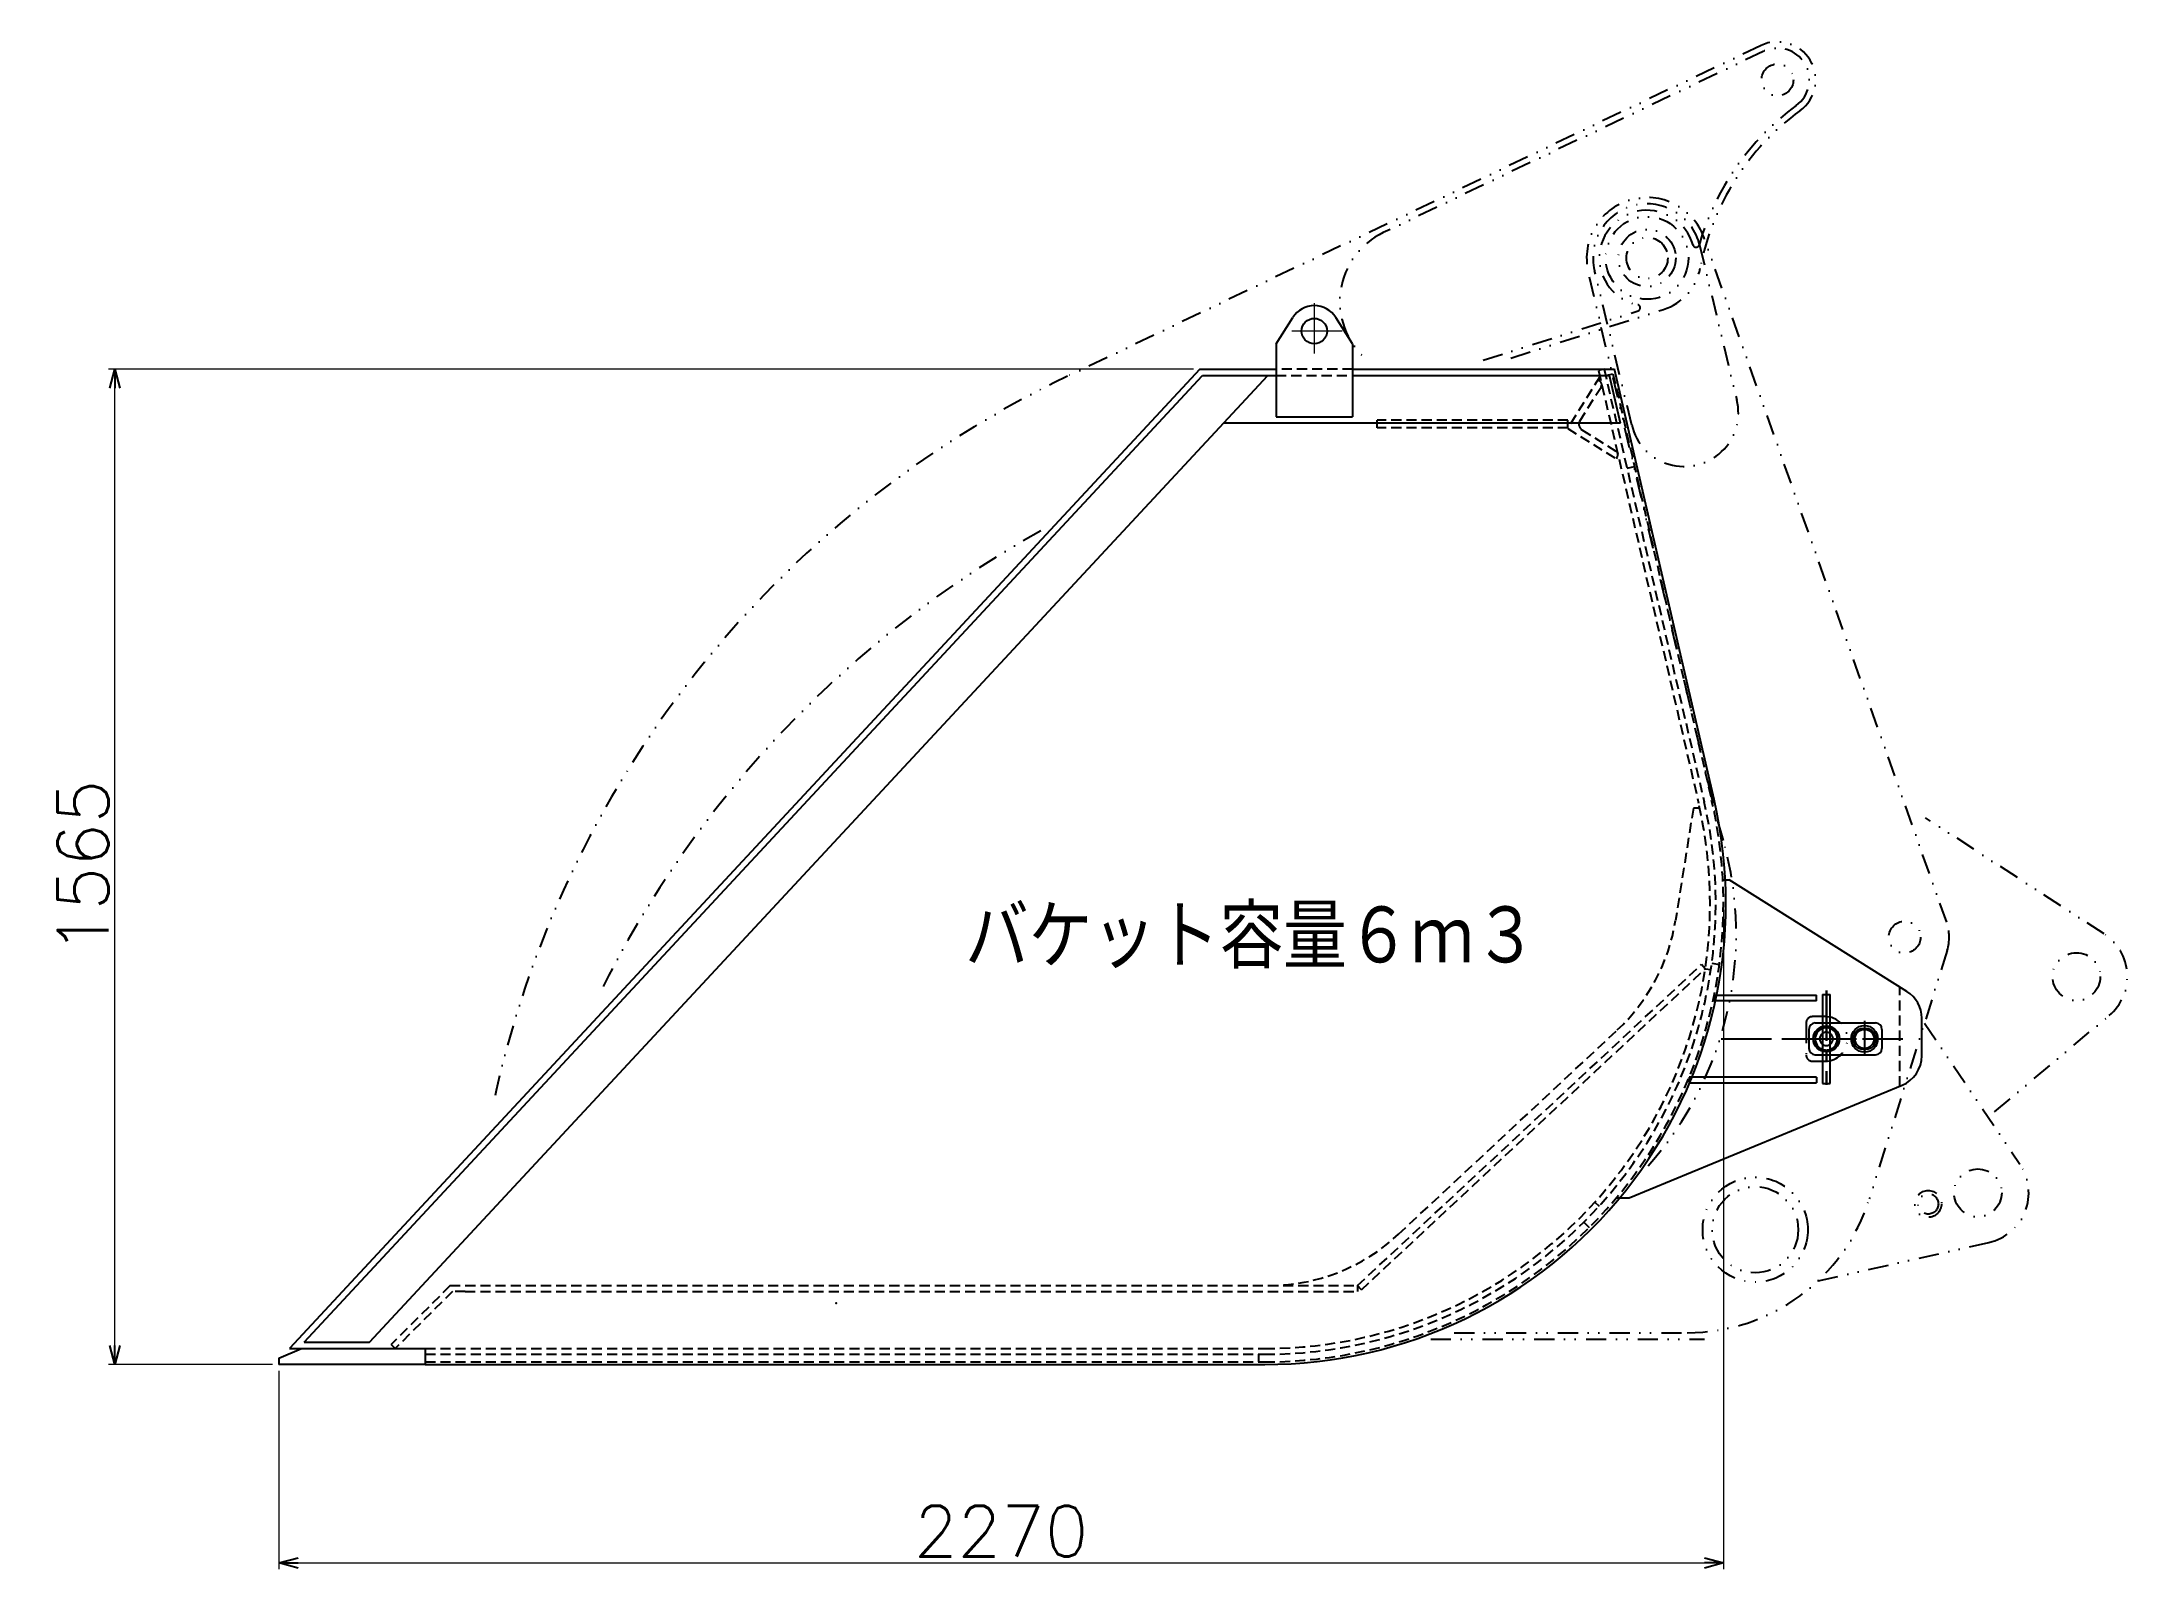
# Model space of a CAD drawing. Header units: millimetres. Extents: x -192 to 136, y -121 to 119.
import ezdxf
from ezdxf.enums import TextEntityAlignment as Align

# ---------------------------------------------------------------- set-up
doc = ezdxf.new("R2010")
doc.units = ezdxf.units.MM
doc.header["$LTSCALE"] = 0.25
doc.header["$PDSIZE"] = 1
for name, pattern in [('CENTER', [50.8, 31.75, -6.35, 6.35, -6.35]), ('DASHED2', [9.525, 6.35, -3.175]), ('DIVIDE', [31.75, 12.7, -6.35, 0, -6.35, 0, -6.35])]:
    doc.linetypes.add(name, pattern=pattern)
doc.layers.add('Layer0016', color=7, linetype='Continuous')
doc.layers.add('Layer0017', color=7, linetype='Continuous')
doc.styles.add('dcStyle0', font='txt.shx', dxfattribs={"bigfont": 'bigfont'})
doc.dimstyles.new('dc_Rotated', dxfattribs={"dimtxt": 8, "dimasz": 3.000002, "dimexe": 1, "dimexo": 1, "dimgap": 1, "dimtad": 3, "dimdsep": 46, "dimtxsty": 'dcStyle0', "dimblk1": 'OPEN30', "dimblk2": 'OPEN30', "dimsah": 1, "dimcen": 0.09, "dimclrd": 7, "dimclre": 7, "dimclrt": 7, "dimadec": 0, "dimazin": 2, "dimtfac": 1, "dimtdec": 4, "dimtmove": 0, "dimatfit": 3, "dimfxl": 1, "dimarcsym": 1})

# ---------------------------------------------------------------- blocks, each defined once
blk = doc.blocks.new('DC_GROUP_ＤＸＦ１８－２_1')
at = {"layer": 'Layer0016', "color": 4, "linetype": 'DIVIDE', "lineweight": 25}
for p, q in [((78.03, 118.15), (-30.98, 66.14)), ((78.46, 117.24), (18.64, 88.71)), ((34.34, 68.64), (58.71, 76.41)), ((38.72, 68.99), (62.7, 76.63))]:
    blk.add_line(p, q, dxfattribs=at)
for centre, radius in [((80.62, 112.73), 2.5), ((60.12, 84.73), 6.5), ((60.12, 84.73), 4.5)]:
    blk.add_circle(centre, radius, dxfattribs=at)
for centre, radius, start, end in [((80.62, 112.73), 6, 306.1406, 115.5024), ((80.62, 112.73), 5, 306.1406, 115.5024), ((107.75, 75.58), 41, 126.1406, 164.1797), ((107.75, 75.58), 40, 126.1406, 169.1275), ((60.12, 84.73), 7.5, 15.705, 258.7312), ((23.81, 77.88), 12, 115.5024, 228.515), ((67.82, 86.9), 0.5, 195.705, 344.1797), ((60.12, 84.73), 8.5, 287.6862, 349.1275), ((58.55, 76.89), 0.5, 287.6862, 78.7312), ((40.06, -82.78), 165, 115.5024, 168.0137), ((47.65, -106.6), 170, 119.1742, 153.5669)]:
    blk.add_arc(centre, radius, start, end, dxfattribs=at)
blk = doc.blocks.new('DC_GROUP_ＤＸＦ１８－２_2')
at = {"layer": 'Layer0016', "color": 4, "linetype": 'DIVIDE', "lineweight": 25}
for p, q in [((68.38, 86.72), (74.23, 62.42)), ((107.22, -19.73), (69.07, 87.9)), ((70.38, -0.59), (50.87, 82.56)), ((57.71, 58.44), (51.85, 82.74)), ((72.11, -6.85), (70.48, -0.99)), ((131.98, -21.56), (103.9, -3.32)), ((107.3, -24.16), (95.06, -63.24)), ((85.12, -35.57), (85.12, -40.57)), ((88.12, -34.57), (86.12, -34.57)), ((103.72, -35.58), (118.74, -57.79)), ((114.75, -49.52), (132.76, -34.4)), ((86.12, -41.57), (88.12, -41.57)), ((87.01, -76.1), (113.87, -70.08)), ((29.81, -84.27), (66.43, -84.27)), ((26.11, -85.27), (69.12, -85.27))]:
    blk.add_line(p, q, dxfattribs=at)
for centre, radius in [((60.12, 84.73), 3.25), ((100.62, -22.07), 2.5), ((127.62, -28.27), 3.75), ((112.12, -62.27), 3.75), ((77.12, -68.07), 8.26), ((77.12, -68.07), 6.76), ((104.31, -64.02), 2.1), ((104.31, -64.02), 1.6)]:
    blk.add_circle(centre, radius, dxfattribs=at)
for centre, radius, start, end in [((60.12, 84.73), 9.5, 19.5155, 193.2063), ((60.12, 84.73), 8.5, 13.5417, 193.5417), ((65.97, 60.43), 8.5, 193.5417, 13.5417), ((80.12, 1.69), 10, 193.2063, 195.5242), ((19.12, -21.57), 55, 318.4977, 15.5242), ((100.62, -22.07), 7, 342.6072, 19.5155), ((127.62, -28.27), 8, 310.0248, 56.9884), ((86.12, -35.57), 1, 90, 180), ((88.12, -38.07), 3.5, 270, 90), ((86.12, -40.57), 1, 180, 270), ((112.12, -62.27), 8, 282.6409, 34.0784), ((66.43, -54.27), 30, 270, 342.6072)]:
    blk.add_arc(centre, radius, start, end, dxfattribs=at)
at = {"layer": 'Layer0016', "color": 4, "linetype": 'DIVIDE'}
blk.add_point((-67.35, -79.61), dxfattribs=at)
blk = doc.blocks.new('DC_GROUP_ＤＸＦ１８－２_3')
at = {"layer": 'Layer0016', "color": 2, "linetype": 'Continuous', "lineweight": 25}
for p, q in [((87.7, -31.07), (88.9, -31.07)), ((87.7, -31.07), (87.7, -45.07)), ((88.9, -45.07), (88.9, -31.07)), ((86.55, -35.57), (87.7, -35.57)), ((88.9, -35.57), (96.05, -35.57)), ((85.55, -36.57), (85.55, -39.57)), ((94.55, -36.47), (94.05, -36.47)), ((97.05, -36.57), (97.05, -39.57)), ((86.55, -40.57), (87.7, -40.57)), ((88.9, -40.57), (96.05, -40.57)), ((94.05, -39.67), (94.55, -39.67)), ((87.7, -45.07), (88.9, -45.07))]:
    blk.add_line(p, q, dxfattribs=at)
at = {"layer": 'Layer0016', "color": 4, "linetype": 'CENTER', "lineweight": 25}
for p, q in [((88.3, -30.45), (88.3, -45.29)), ((94.3, -35.25), (94.3, -40.42)), ((81.94, -38.07), (100.32, -38.07))]:
    blk.add_line(p, q, dxfattribs=at)
at = {"layer": 'Layer0016', "color": 4, "linetype": 'DASHED2', "lineweight": 25}
for p, q in [((87.7, -35.57), (88.9, -35.57)), ((87.7, -40.57), (88.9, -40.57))]:
    blk.add_line(p, q, dxfattribs=at)
at = {"layer": 'Layer0016', "color": 2, "linetype": 'Continuous', "lineweight": 25}
for centre, radius, start, end in [((86.55, -36.57), 1, 90, 180), ((96.05, -36.57), 1, 0, 90), ((88.3, -38.07), 1.8, 109.4712, 250.5288), ((88.3, -38.07), 1.75, 110.051, 249.949), ((88.3, -38.07), 1.05, 124.8499, 235.1501), ((88.3, -38.07), 1.8, 289.4712, 70.5288), ((88.3, -38.07), 1.75, 290.051, 69.949), ((88.3, -38.07), 1.05, 304.8499, 55.1501), ((94.05, -38.07), 1.6, 90, 270), ((94.55, -38.07), 1.6, 270, 90), ((86.55, -39.57), 1, 180, 270), ((96.05, -39.57), 1, 270, 0)]:
    blk.add_arc(centre, radius, start, end, dxfattribs=at)
at = {"layer": 'Layer0016', "color": 4, "linetype": 'DASHED2', "lineweight": 25}
for radius, start, end in [(1.8, 70.5288, 109.4712), (1.75, 69.949, 110.051), (1.05, 55.1501, 124.8499), (1.05, 235.1501, 304.8499), (1.75, 249.949, 290.051), (1.8, 250.5288, 289.4712)]:
    blk.add_arc((88.3, -38.07), radius, start, end, dxfattribs=at)
blk = doc.blocks.new('_Open30')
at = {"color": 0, "linetype": 'ByBlock', "lineweight": -2}
for p, q in [((-1, 0.267949), (0, 0)), ((0, 0), (-1, -0.267949)), ((0, 0), (-1, 0))]:
    blk.add_line(p, q, dxfattribs=at)
blk = doc.blocks.new('*D4')
at = {"layer": 'Layer0016', "color": 7, "linetype": 'Continuous', "lineweight": 13}
for p, q in [((72.12, -17.77), (72.12, -121.47)), ((-154.98, -90.27), (-154.98, -121.47)), ((-154.98, -120.47), (72.12, -120.47))]:
    blk.add_line(p, q, dxfattribs=at)
at = {"layer": 'Layer0016', "color": 7, "xscale": 3.000002807615286, "yscale": 2.999989368223643}
for p, rotation in [((-154.98, -120.47), 180), ((72.12, -120.47), 360)]:
    blk.add_blockref('_Open30', p, dxfattribs=dict(at, rotation=rotation))
at = {"layer": 'Layer0016', "color": 7, "insert": (-41.43, -119.47), "char_height": 8, "attachment_point": 8, "style": 'dcStyle0'}
blk.add_mtext('\\T1.00;2270', dxfattribs=at)
blk = doc.blocks.new('*D5')
at = {"layer": 'Layer0016', "color": 7, "linetype": 'Continuous', "lineweight": 13}
for p, q in [((-11.2, 67.23), (-181.78, 67.23)), ((-180.78, -89.27), (-180.78, 67.23)), ((-155.98, -89.27), (-181.78, -89.27))]:
    blk.add_line(p, q, dxfattribs=at)
at = {"layer": 'Layer0016', "color": 7, "xscale": 3.000002807615286, "yscale": 2.999989368223643}
for p, rotation in [((-180.78, 67.23), 90), ((-180.78, -89.27), 270)]:
    blk.add_blockref('_Open30', p, dxfattribs=dict(at, rotation=rotation))
at = {"layer": 'Layer0016', "color": 7, "insert": (-181.78, -11.02), "char_height": 8, "attachment_point": 8, "rotation": 90, "style": 'dcStyle0'}
blk.add_mtext('\\T1.00;1565', dxfattribs=at)

msp = doc.modelspace()

# ---------------------------------------------------------------- linework, layer by layer
at = {"layer": 'Layer0016', "color": 4, "linetype": 'CENTER', "lineweight": 13}
for p, q in [((7.802, 77.631), (7.802, 68.831)), ((12.202, 73.231), (3.402, 73.231))]:
    msp.add_line(p, q, dxfattribs=at)
at = {"layer": 'Layer0016', "color": 2, "linetype": 'Continuous', "lineweight": 25}
for p, q in [((1.802, 71.231), (4.422, 75.37)), ((13.802, 71.231), (11.182, 75.37)), ((1.802, 71.231), (1.802, 59.731)), ((13.802, 71.231), (13.802, 59.731)), ((-10.198, 67.231), (-153.299, -86.769)), ((-10.198, 67.231), (1.802, 67.231)), ((-9.762, 66.231), (1.802, 66.231)), ((13.802, 67.231), (55.008, 67.231)), ((13.802, 66.231), (54.213, 66.231)), ((55.947, 58.731), (54.213, 66.231)), ((70.657, -0.433), (55.008, 67.231)), ((1.802, 59.731), (13.802, 59.731)), ((55.947, 58.731), (-6.493, 58.731)), ((72.026, -13.069), (73.026, -13.069)), ((100.959, -30.599), (73.026, -13.069)), ((70.669, -31.169), (86.753, -31.169)), ((70.669, -32.069), (70.669, -31.169)), ((86.753, -32.069), (70.669, -32.069)), ((86.753, -32.069), (86.753, -31.169)), ((103.301, -40.724), (103.301, -34.834)), ((57.291, -63.069), (100.209, -45.346)), ((86.753, -44.069), (66.753, -44.069)), ((66.753, -44.069), (66.753, -44.969)), ((66.753, -44.969), (86.753, -44.969)), ((86.753, -44.069), (86.753, -44.969)), ((55.291, -63.069), (57.291, -63.069)), ((-154.979, -88.269), (-151.445, -86.769)), ((-154.979, -88.269), (-154.979, -89.269)), ((-153.299, -86.769), (-131.699, -86.769)), ((-151.005, -85.769), (-140.767, -85.769)), ((-131.979, -86.769), (-131.979, -89.269)), ((-131.979, -89.269), (-154.979, -89.269)), ((-131.979, -89.269), (0.021, -89.269))]:
    msp.add_line(p, q, dxfattribs=at)
at = {"layer": 'Layer0016', "color": 4, "linetype": 'DASHED2', "lineweight": 25}
for p, q in [((13.802, 67.231), (1.802, 67.231)), ((1.802, 66.231), (13.802, 66.231)), ((52.714, 66.054), (47.635, 57.919)), ((53.366, 67.231), (52.489, 67.028)), ((52.489, 67.028), (68.221, -0.996)), ((53.366, 67.231), (69.098, -0.793)), ((53.618, 66.263), (54.76, 66.527)), ((54.76, 66.527), (70.267, -0.523)), ((49.543, 59.086), (52.879, 64.43)), ((52.656, 65.395), (52.402, 65.554)), ((47.683, 59.231), (17.683, 59.231)), ((17.683, 58.031), (17.683, 59.231)), ((47.683, 58.031), (47.683, 59.231)), ((47.683, 58.031), (17.683, 58.031)), ((47.635, 57.919), (55.77, 52.84)), ((49.861, 57.708), (55.205, 54.372)), ((55.428, 53.407), (55.27, 53.153)), ((56.998, 51.649), (58.14, 51.913)), ((67.395, -1.769), (64.593, -19.444)), ((68.395, -1.769), (67.43, -1.769)), ((70.293, -26.187), (71.482, -26.346)), ((14.591, -76.869), (68.649, -26.387)), ((15.206, -77.527), (69.263, -27.045)), ((69.263, -27.045), (68.649, -26.387)), ((69.263, -27.045), (70.153, -27.177)), ((99.837, -45.5), (99.837, -29.895)), ((21.04, -68.795), (55.439, -36.671)), ((51.91, -63.754), (52.577, -64.358)), ((50.155, -66.903), (51.004, -67.751)), ((-128.072, -76.869), (-137.336, -86.133)), ((-127.699, -77.769), (-136.699, -86.769)), ((-128.072, -76.869), (14.591, -76.869)), ((-125.699, -77.769), (-127.699, -77.769)), ((-125.699, -77.769), (14.591, -77.769)), ((15.206, -77.527), (14.591, -76.869)), ((14.591, -76.869), (14.591, -77.769)), ((-136.699, -86.769), (-137.336, -86.133)), ((-131.979, -86.769), (0.021, -86.769)), ((-131.979, -87.669), (0.021, -87.669)), ((-0.979, -87.669), (-0.979, -88.869)), ((-131.979, -88.869), (0.021, -88.869))]:
    msp.add_line(p, q, dxfattribs=at)
at = {"layer": 'Layer0016', "color": 4, "linetype": 'CENTER', "lineweight": 25}
for p, q in [((88.301, -30.454), (88.301, -45.291)), ((94.301, -35.25), (94.301, -40.418)), ((71.767, -38.069), (100.167, -38.069))]:
    msp.add_line(p, q, dxfattribs=at)
at = {"layer": 'Layer0016', "color": 2, "linetype": 'Continuous', "lineweight": 25}
for centre, radius in [((7.802, 73.231), 2), ((94.301, -38.069), 2.1), ((94.301, -38.069), 1.5)]:
    msp.add_circle(centre, radius, dxfattribs=at)
for centre, radius, start, end in [((7.802, 73.231), 4, 32.33353, 147.66647), ((0.021, -16.769), 72.5, 270, 13.02226), ((98.301, -34.834), 5, 0, 57.8878), ((98.301, -40.724), 5, 292.43847, 0)]:
    msp.add_arc(centre, radius, start, end, dxfattribs=at)
at = {"layer": 'Layer0016', "color": 4, "linetype": 'DASHED2', "lineweight": 25}
for centre, radius, start, end in [((52.285, 64.801), 0.7, 328.02226, 58.02226), ((50.391, 58.557), 1, 148.02226, 238.02226), ((54.835, 53.778), 0.7, 328.02226, 58.02226), ((0.021, -16.769), 72.1, 270, 13.02226), ((0.021, -16.769), 70.9, 270, 13.02226), ((0.021, -16.769), 70, 270, 13.02226), ((34.963, -14.745), 30, 313.04111, 350.98944), ((0.564, -46.869), 30, 270, 313.04111)]:
    msp.add_arc(centre, radius, start, end, dxfattribs=at)
at = {"layer": 'Layer0017', "color": 2, "linetype": 'Continuous', "lineweight": 25}
for p, q in [((-151.005, -85.769), (-9.762, 66.231)), ((-140.767, -85.769), (0.476, 66.231))]:
    msp.add_line(p, q, dxfattribs=at)
msp.add_circle((88.301, -38.069), 2.05, dxfattribs=at)

# ---------------------------------------------------------------- block references
at = {"layer": 'Layer0016', "linetype": 'Continuous'}
for name in ['DC_GROUP_ＤＸＦ１８－２_1', 'DC_GROUP_ＤＸＦ１８－２_2', 'DC_GROUP_ＤＸＦ１８－２_3']:
    msp.add_blockref(name, (0, 0), dxfattribs=at)

# ---------------------------------------------------------------- texts
at = {"layer": 'Layer0016', "color": 7, "style": 'dcStyle0', "width": 1.188679}
msp.add_text('バケット容量６ｍ３', height=10, dxfattribs=at).set_placement((-47.1, -27.001), (42.9, -27.001), align=Align.FIT)

# ---------------------------------------------------------------- dimensions: what is measured, and where the dimension line sits
at = {"layer": 'Layer0016', "linetype": 'Continuous', "lineweight": 13}
dim = msp.add_linear_dim(base=(-180.78, 67.231), p1=(-154.979, -89.269), p2=(-10.198, 67.231), angle=90, text='1565', dimstyle='dc_Rotated', override={"dimtxt": 8, "dimasz": 3.000002, "dimexe": 1, "dimexo": 1, "dimgap": 1, "dimtad": 3, "dimtih": 0, "dimtoh": 0, "dimdec": 2, "dimlfac": 1, "dimzin": 8, "dimtxsty": 'dcStyle0', "dimblk1": 'Open30', "dimblk2": 'Open30', "dimsah": 1, "dimclrd": 7, "dimclre": 7, "dimclrt": 7, "dimazin": 2, "dimtofl": 1, "dimtolj": 0, "dimtzin": 8, "dimarcsym": 1}, dxfattribs=at)
dim.commit()
dim.dimension.update_dxf_attribs({"geometry": '*D5', "text_midpoint": (-180.78, -11.019), "dimtype": 160})
dim = msp.add_linear_dim(base=(72.121, -120.471), p1=(-154.979, -89.269), p2=(72.121, -16.769), text='2270', dimstyle='dc_Rotated', override={"dimtxt": 8, "dimasz": 3.000002, "dimexe": 1, "dimexo": 1, "dimgap": 1, "dimtad": 3, "dimtih": 0, "dimtoh": 0, "dimdec": 2, "dimlfac": 1, "dimzin": 8, "dimtxsty": 'dcStyle0', "dimblk1": 'Open30', "dimblk2": 'Open30', "dimsah": 1, "dimclrd": 7, "dimclre": 7, "dimclrt": 7, "dimazin": 2, "dimtofl": 1, "dimtolj": 0, "dimtzin": 8, "dimarcsym": 1}, dxfattribs=at)
dim.commit()
dim.dimension.update_dxf_attribs({"geometry": '*D4', "text_midpoint": (-41.429, -120.471), "dimtype": 160})

doc.saveas('drawing.dxf')
